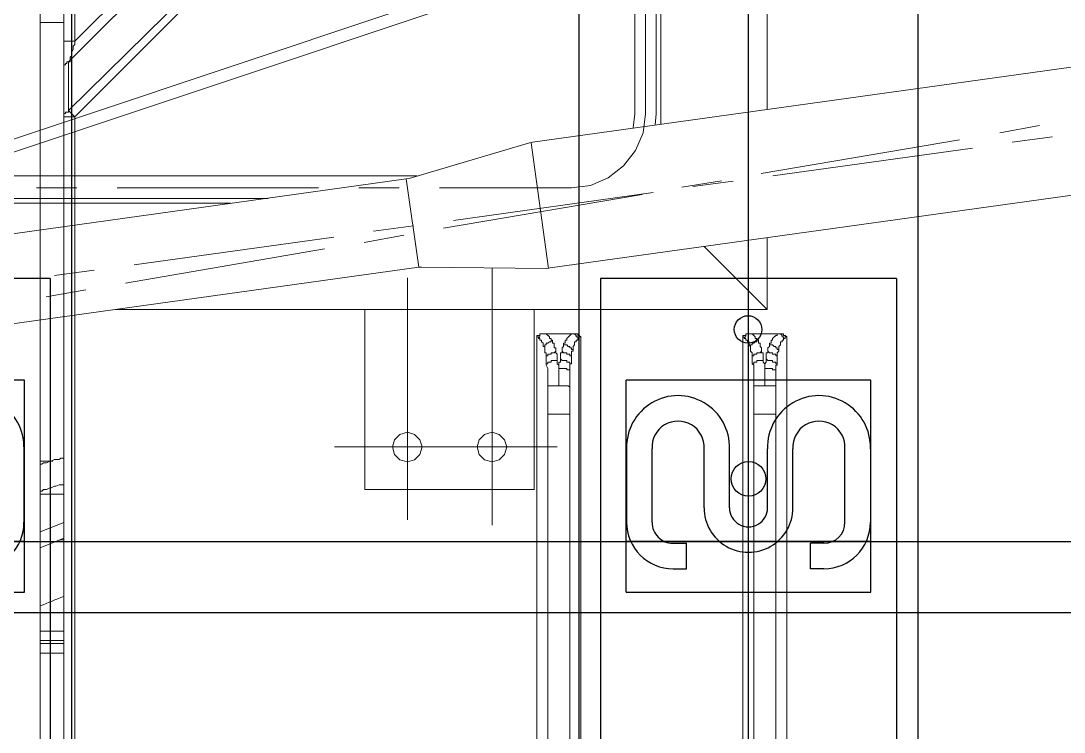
# Model space of a CAD drawing. Header units: millimetres. Extents: x 25083 to 52777, y 24772 to 45779.
# Drawn here: x 38786.7 to 39033.2, y 33439.9 to 33607.9 of the extents above; entities that cross this region are included whole.
import ezdxf

# ---------------------------------------------------------------- set-up
doc = ezdxf.new("R2010")
doc.units = ezdxf.units.MM
doc.layers.add('小车', color=7, linetype='Continuous')
doc.styles.get("Standard").update_dxf_attribs({"font": ''})
doc.styles.get('Standard').set_extended_font_data('SimSun')
doc.dimstyles.new('15', dxfattribs={"dimtxt": 15, "dimasz": 10, "dimexe": 2, "dimexo": 1, "dimgap": 1, "dimtad": 1, "dimdsep": 46, "dimtxsty": 'Standard', "dimcen": 2.5, "dimadec": 0, "dimazin": 0, "dimtfac": 1, "dimtmove": 2, "dimatfit": 3, "dimfxl": 1, "dimtolj": 1, "dimarcsym": 0})
doc.dimstyles.new('ISO-25', dxfattribs={"dimtxt": 2.5, "dimasz": 2.5, "dimexe": 1.25, "dimexo": 0.625, "dimtad": 1, "dimtxsty": 'Standard', "dimcen": 2.5, "dimadec": 0, "dimazin": 0, "dimtfac": 1, "dimtmove": 0, "dimatfit": 3, "dimfxl": 1, "dimarcsym": 0})

# ---------------------------------------------------------------- blocks, each defined once
blk = doc.blocks.new('A$C6E4F4F8B')
for p, q in [((0, 70), (197.2, 70)), ((0, 70), (0, 0)), ((197.2, 70), (197.2, 0)), ((40.15, 63.8), (57.53, 63.8)), ((62.1, 63.92), (62.1, 6.08)), ((135.1, 63.92), (135.1, 6.08)), ((157.05, 63.8), (139.67, 63.8)), ((57.53, 57.8), (40.15, 57.8)), ((139.67, 57.8), (157.05, 57.8)), ((62.5, 52.83), (62.5, 49.63)), ((68.5, 52.83), (68.5, 49.63)), ((128.7, 52.83), (128.7, 49.63)), ((134.7, 52.83), (134.7, 49.63)), ((68.5, 49.63), (62.5, 49.63)), ((128.7, 49.63), (134.7, 49.63)), ((54.12, 45.5), (40.15, 45.5)), ((143.08, 45.5), (157.05, 45.5)), ((54.12, 39.5), (40.15, 39.5)), ((143.08, 39.5), (157.05, 39.5)), ((54.12, 30.5), (40.15, 30.5)), ((143.08, 30.5), (157.05, 30.5)), ((54.12, 24.5), (40.15, 24.5)), ((143.08, 24.5), (157.05, 24.5)), ((62.5, 17.17), (62.5, 20.37)), ((68.5, 20.37), (62.5, 20.37)), ((68.5, 17.17), (68.5, 20.37)), ((128.7, 17.17), (128.7, 20.37)), ((128.7, 20.37), (134.7, 20.37)), ((134.7, 17.17), (134.7, 20.37)), ((57.53, 12.2), (40.15, 12.2)), ((139.67, 12.2), (157.05, 12.2)), ((40.15, 6.2), (57.53, 6.2)), ((157.05, 6.2), (139.67, 6.2)), ((0, 0), (197.2, 0))]:
    blk.add_line(p, q)
at = {"color": 1}
for p, q in [((64, 63.92), (24, 63.92)), ((24, 63.92), (24, 6.08)), ((74, 63.92), (24, 63.92)), ((24, 63.92), (24, 6.08)), ((123.2, 63.92), (173.2, 63.92)), ((133.2, 63.92), (173.2, 63.92)), ((173.2, 63.92), (173.2, 6.08)), ((173.2, 63.92), (173.2, 6.08)), ((64, 6.08), (24, 6.08)), ((74, 6.08), (24, 6.08)), ((123.2, 6.08), (173.2, 6.08)), ((133.2, 6.08), (173.2, 6.08))]:
    blk.add_line(p, q, dxfattribs=at)
at = {"color": 6, "ltscale": 15}
for p, q in [((74, 6.08), (74, 63.92)), ((123.2, 6.08), (123.2, 63.92))]:
    blk.add_line(p, q, dxfattribs=at)
for centre in [(12, 34.89), (185.2, 34.89), (185.2, 34.89)]:
    blk.add_circle(centre, 3.25)
for centre in [(47.28, 35), (47.28, 35), (149.92, 35), (149.92, 35)]:
    blk.add_circle(centre, 4.1, dxfattribs=at)
for centre, radius, start, end in [((39.79, 51.65), 12.16, 88.3056, 271.6944), ((57.53, 52.83), 10.97, 0, 90), ((139.67, 52.83), 10.97, 90, 180), ((157.41, 51.65), 12.16, 268.3056, 91.6944), ((39.8, 51.65), 6.16, 86.7014, 273.2986), ((57.53, 52.83), 4.97, 0, 90), ((139.67, 52.83), 4.97, 90, 180), ((157.4, 51.65), 6.16, 266.7014, 93.2986), ((54.12, 35), 4.5, 270, 90), ((143.08, 35), 4.5, 90, 270), ((39.79, 18.35), 12.16, 88.3056, 271.6944), ((157.41, 18.35), 12.16, 268.3056, 91.6944), ((39.8, 18.35), 6.16, 86.7014, 273.2986), ((157.4, 18.35), 6.16, 266.7014, 93.2986), ((57.53, 17.17), 10.97, 270, 0), ((57.53, 17.17), 4.97, 270, 0), ((139.67, 17.17), 10.97, 180, 270), ((139.67, 17.17), 4.97, 180, 270)]:
    blk.add_arc(centre, radius, start, end)
at = {"ltscale": 15}
for centre, start, end in [((54.12, 35), 270, 90), ((143.08, 35), 90, 270)]:
    blk.add_arc(centre, 10.5, start, end, dxfattribs=at)
blk = doc.blocks.new('*D925')
at = {"color": 0, "lineweight": -2}
for p, q in [((29677.86, 34881.66), (29677.86, 32448.29)), ((40733.02, 34757.65), (40733.02, 32448.29)), ((29680.36, 32449.54), (40730.52, 32449.54))]:
    blk.add_line(p, q, dxfattribs=at)
at = {"color": 0}
for points in [[(29680.36, 32449.96), (29680.36, 32449.13), (29677.86, 32449.54)], [(40730.52, 32449.13), (40730.52, 32449.96), (40733.02, 32449.54)]]:
    blk.add_solid(points, dxfattribs=at)
at = {"layer": 'DEFPOINTS', "color": 0}
for p in [(29677.86, 34882.29), (40733.02, 34758.27), (40733.02, 32449.54)]:
    blk.add_point(p, dxfattribs=at)
at = {"color": 0, "insert": (35205.44, 32451.63), "char_height": 2.5, "attachment_point": 5}
blk.add_mtext('11055,15', dxfattribs=at)
blk = doc.blocks.new('zw$D2F4')
at = {"color": 7, "lineweight": 5}
for points in [[(108.81, 699.64), (459, 699.64)], [(279.26, 694.07), (279.26, 699.64)], [(281.49, 694.07), (281.49, 699.64)], [(282.23, 699.64), (282.23, 694.07)], [(284.46, 694.07), (284.46, 699.64)], [(304.14, 699.64), (306.37, 694.07)], [(307.86, 699.64), (310.08, 694.07)], [(316.77, 694.07), (316.77, 699.64)], [(317.51, 699.64), (317.51, 699.27), (317.88, 698.9), (317.88, 698.15), (318.25, 697.41), (318.25, 697.04), (318.63, 696.3), (318.63, 695.93), (319, 695.18), (319, 694.07)], [(323.83, 699.64), (323.83, 699.27), (324.2, 698.9), (324.2, 698.15), (324.57, 697.41), (324.57, 697.04), (324.94, 696.3), (324.94, 695.18), (325.31, 694.81), (325.31, 694.07)], [(324.57, 699.64), (324.57, 696.67)], [(428.18, 694.07), (428.18, 699.64)], [(461.97, 694.07), (166, 694.07)], [(405.9, 694.07), (405.9, 691.47)], [(407.38, 692.96), (407.01, 692.96), (407.01, 693.7), (406.64, 693.7), (406.64, 694.07), (406.27, 694.07), (405.9, 694.07)], [(405.9, 691.47), (407.38, 692.96)], [(407.38, 692.96), (434.49, 665.48)], [(418.89, 692.96), (407.38, 692.96)], [(417.41, 694.07), (418.15, 694.07), (418.15, 693.7), (418.52, 693.7), (418.52, 693.33), (418.89, 693.33), (418.89, 692.96)], [(418.89, 692.96), (440.43, 671.42)], [(418.89, 692.96), (418.89, 692.58), (420.01, 692.58), (420.38, 692.21), (421.12, 692.21), (421.86, 691.84), (422.61, 691.84), (422.98, 691.47), (423.72, 691.47)], [(423.72, 691.47), (423.72, 694.07)], [(166, 691.47), (405.9, 691.47)], [(433.38, 663.99), (405.9, 691.47)], [(423.72, 691.47), (435.98, 679.22)], [(423.72, 691.47), (461.97, 691.47)], [(353.91, 582.29), (88.01, 582.29)], [(353.53, 581.92), (353.53, 581.55), (353.16, 581.55), (353.16, 581.18), (352.79, 581.18), (352.42, 580.81), (351.68, 580.81), (351.68, 580.43)], [(353.53, 581.92), (353.91, 581.92), (353.91, 582.29)], [(354.65, 581.55), (354.28, 581.55), (354.28, 582.29), (353.91, 582.29)], [(342.02, 579.69), (102.5, 579.69)], [(335.71, 579.69), (335.71, 574.49)], [(342.02, 579.69), (346.48, 579.69), (347.22, 580.06), (347.59, 580.06)], [(342.39, 577.09), (342.39, 579.69), (342.02, 579.69)], [(347.59, 580.06), (349.08, 580.06)], [(347.59, 580.06), (347.59, 579.69), (347.96, 579.69), (347.96, 578.95), (348.33, 578.95), (348.33, 578.21), (348.33, 577.46), (348.71, 577.46)], [(349.08, 580.06), (350.19, 580.06), (350.19, 580.43), (351.68, 580.43)], [(349.08, 580.06), (349.45, 580.06), (349.45, 579.69), (349.82, 579.69), (349.82, 578.95), (350.19, 578.95), (350.19, 578.21), (350.56, 577.83)], [(353.16, 578.58), (353.16, 578.95), (352.79, 578.95), (352.79, 579.32), (352.42, 579.69), (352.42, 580.06), (352.05, 580.06), (352.05, 580.43), (351.68, 580.43)], [(354.65, 580.06), (353.91, 579.32), (353.53, 579.32), (353.53, 578.95), (353.16, 578.95), (353.16, 578.58)], [(354.65, 580.06), (354.65, 581.55)], [(354.65, 574.12), (354.65, 580.06)], [(342.02, 574.49), (342.39, 574.86), (342.39, 575.61), (342.39, 577.09)], [(342.39, 577.09), (347.22, 577.09), (347.59, 577.46), (348.71, 577.46)], [(342.39, 577.09), (346.48, 577.09)], [(345.74, 574.49), (346.11, 574.49), (346.11, 575.24), (346.48, 575.24), (346.48, 575.98), (346.48, 577.09)], [(346.48, 577.09), (347.96, 577.09), (347.96, 576.72), (348.71, 576.72)], [(350.56, 577.83), (350.19, 577.83), (349.82, 577.46), (348.71, 577.46)], [(350.56, 577.83), (351.31, 577.83), (351.31, 578.21), (352.42, 578.21), (352.42, 578.58), (352.79, 578.58)], [(342.02, 574.49), (102.5, 574.49)], [(345.74, 574.49), (342.02, 574.49)], [(347.59, 574.12), (347.59, 574.49), (345.74, 574.49)], [(347.59, 574.12), (347.59, 574.49), (347.96, 574.49), (347.96, 575.24), (348.33, 575.24), (348.33, 575.98), (348.33, 576.35), (348.71, 576.72)], [(350.56, 576.35), (350.19, 576.35), (350.19, 576.72), (348.71, 576.72)], [(349.08, 574.12), (349.45, 574.12), (349.45, 574.49), (349.82, 574.49), (349.82, 575.24), (350.19, 575.24), (350.19, 575.98), (350.56, 576.35)], [(352.05, 575.98), (351.68, 575.98), (351.31, 576.35), (350.56, 576.35)], [(350.93, 573.75), (350.93, 574.12), (351.31, 574.12), (351.31, 574.49), (351.68, 574.49), (351.68, 574.86), (352.05, 575.24), (352.05, 575.98)], [(352.05, 575.98), (352.42, 575.98)], [(352.05, 575.98), (352.42, 575.98)], [(352.42, 575.98), (352.42, 575.61), (353.16, 575.61), (353.16, 575.24), (353.53, 575.24), (354.65, 574.12)], [(349.08, 574.12), (347.59, 574.12)], [(350.93, 573.75), (350.56, 573.75), (350.56, 574.12), (349.08, 574.12)], [(353.53, 572.64), (353.16, 572.64), (353.16, 573.01), (352.79, 573.01), (352.79, 573.38), (352.05, 573.38), (351.68, 573.75), (351.31, 573.75), (350.93, 573.75)], [(353.53, 572.64), (353.91, 572.64), (353.91, 573.01), (354.28, 573.01), (354.65, 573.38)], [(353.91, 572.26), (353.53, 572.26), (353.53, 572.64)], [(353.91, 571.89), (353.91, 572.26)], [(354.28, 572.26), (354.28, 572.64), (354.65, 572.64), (354.65, 573.38)], [(354.65, 573.38), (354.65, 574.12)], [(88.01, 571.89), (353.91, 571.89)], [(353.91, 533.64), (88.01, 533.64)], [(353.53, 533.27), (353.53, 532.9), (353.16, 532.9), (353.16, 532.53), (352.79, 532.53), (352.79, 532.16), (352.05, 532.16), (351.68, 531.79)], [(353.53, 533.27), (353.91, 533.27), (353.91, 533.64)], [(354.65, 532.9), (354.28, 532.9), (354.28, 533.64), (353.91, 533.64)], [(354.65, 531.41), (354.65, 532.9)], [(342.02, 531.04), (102.5, 531.04)], [(335.71, 531.04), (335.71, 525.84)], [(342.02, 531.04), (347.22, 531.04), (347.59, 531.41)], [(342.39, 528.44), (342.39, 531.04), (342.02, 531.04)], [(347.59, 531.41), (349.08, 531.41)], [(347.59, 531.41), (347.59, 531.04), (347.96, 531.04), (347.96, 530.3), (348.33, 530.3), (348.33, 529.56), (348.33, 528.82), (348.71, 528.82)], [(349.08, 531.41), (350.19, 531.41), (350.56, 531.79), (351.68, 531.79)], [(349.08, 531.41), (349.45, 531.41), (349.45, 531.04), (349.82, 531.04), (349.82, 530.3), (350.19, 530.3), (350.19, 529.56), (350.56, 529.19)], [(353.16, 529.93), (353.16, 530.3), (352.79, 530.3), (352.79, 530.67), (352.42, 531.04), (352.42, 531.41), (352.05, 531.41), (352.05, 531.79), (351.68, 531.79)], [(354.65, 531.41), (353.91, 530.67), (353.53, 530.67), (353.53, 530.3), (353.16, 530.3), (353.16, 529.93)], [(354.65, 525.47), (354.65, 531.41)], [(342.02, 525.84), (342.39, 525.84), (342.39, 526.96), (342.39, 528.44)], [(342.39, 528.44), (347.59, 528.44), (347.96, 528.82), (348.71, 528.82)], [(342.39, 528.44), (346.48, 528.44)], [(345.74, 525.84), (346.11, 525.84), (346.11, 526.59), (346.48, 526.59), (346.48, 527.33), (346.48, 528.44)], [(346.48, 528.44), (347.59, 528.44), (347.96, 528.07), (348.71, 528.07)], [(347.59, 525.47), (347.59, 525.84), (347.96, 525.84), (347.96, 526.59), (348.33, 526.59), (348.33, 527.33), (348.33, 527.7), (348.71, 528.07)], [(350.56, 529.19), (350.19, 529.19), (350.19, 528.82), (348.71, 528.82)], [(350.56, 527.7), (350.19, 527.7), (350.19, 528.07), (348.71, 528.07)], [(349.08, 525.47), (349.45, 525.47), (349.45, 525.84), (349.82, 525.84), (349.82, 526.59), (350.19, 526.59), (350.19, 527.33), (350.56, 527.7)], [(350.56, 529.19), (351.31, 529.19), (351.68, 529.56), (352.42, 529.56), (352.42, 529.93), (352.79, 529.93)], [(352.05, 527.33), (351.68, 527.33), (351.31, 527.7), (350.56, 527.7)], [(342.02, 525.84), (102.5, 525.84)], [(345.74, 525.84), (342.02, 525.84)], [(347.59, 525.47), (347.22, 525.47), (347.22, 525.84), (345.74, 525.84)], [(349.08, 525.47), (347.59, 525.47)], [(350.93, 525.1), (350.56, 525.1), (350.19, 525.47), (349.08, 525.47)], [(350.93, 525.1), (350.93, 525.47), (351.31, 525.47), (351.31, 525.84), (351.68, 525.84), (351.68, 526.22), (352.05, 526.59), (352.05, 527.33)], [(353.53, 523.99), (353.16, 523.99), (353.16, 524.36), (352.79, 524.36), (352.79, 524.73), (352.05, 524.73), (351.68, 525.1), (351.31, 525.1), (350.93, 525.1)], [(352.05, 527.33), (352.42, 527.33)], [(352.05, 527.33), (352.42, 527.33)], [(352.42, 527.33), (352.42, 526.96), (353.16, 526.96), (353.16, 526.59), (353.53, 526.59), (354.28, 525.84), (354.28, 525.47), (354.65, 525.47)], [(354.65, 524.73), (354.65, 525.47)], [(88.01, 523.24), (353.91, 523.24)], [(353.53, 523.99), (353.91, 523.99), (353.91, 524.36), (354.28, 524.36), (354.65, 524.73)], [(353.91, 523.62), (353.53, 523.62), (353.53, 523.99)], [(353.91, 523.24), (353.91, 523.62)], [(354.28, 523.62), (354.28, 523.99), (354.65, 523.99), (354.65, 524.73)]]:
    blk.add_lwpolyline(points, dxfattribs=at)
for points in [[(290.4, 699.64), (291.15, 697.78), (291.89, 695.93), (292.63, 694.07)], [(305.63, 695.93), (306, 695.18), (306, 694.81), (306, 694.07)], [(354.65, 581.55), (354.28, 581.55), (353.91, 581.55), (353.53, 581.92)], [(351.68, 580.43), (351.68, 580.43), (351.68, 580.43), (351.68, 580.43)], [(352.79, 578.58), (352.79, 578.58), (353.16, 578.58), (353.16, 578.58)], [(353.91, 571.89), (353.91, 571.89), (354.28, 572.26), (354.28, 572.26)], [(353.91, 572.26), (353.91, 572.26), (353.91, 572.26), (353.91, 572.26)], [(353.91, 572.26), (353.91, 572.26), (354.28, 572.26), (354.28, 572.26)], [(354.65, 532.9), (354.28, 532.9), (353.91, 532.9), (353.53, 533.27)], [(351.68, 531.79), (351.68, 531.79), (351.68, 531.79), (351.68, 531.79)], [(352.79, 529.93), (352.79, 529.93), (353.16, 529.93), (353.16, 529.93)], [(353.91, 523.62), (353.91, 523.62), (354.28, 523.62), (354.28, 523.62)], [(353.91, 523.24), (353.91, 523.24), (354.28, 523.62), (354.28, 523.62)], [(353.91, 523.62), (353.91, 523.62), (353.91, 523.62), (353.91, 523.62)]]:
    blk.add_open_spline(points, degree=3, dxfattribs=at)
blk = doc.blocks.new('*D469')
at = {"layer": 'DEFPOINTS', "color": 0}
for p in [(36061.19, 116692.22), (36180.04, 116685.35), (36180.04, 116527.03)]:
    blk.add_point(p, dxfattribs=at)
at = {"layer": '小车', "color": 0, "linetype": 'Continuous', "lineweight": -2}
for p, q in [((36061.19, 116691.22), (36061.19, 116525.03)), ((36180.04, 116684.35), (36180.04, 116525.03)), ((36071.19, 116527.03), (36084.17, 116527.03)), ((36170.04, 116527.03), (36146.42, 116527.03))]:
    blk.add_line(p, q, dxfattribs=at)
at = {"layer": '小车', "color": 0}
for points in [[(36071.19, 116528.7), (36071.19, 116525.37), (36061.19, 116527.03)], [(36170.04, 116528.7), (36170.04, 116525.37), (36180.04, 116527.03)]]:
    blk.add_solid(points, dxfattribs=at)
at = {"layer": '小车', "color": 0, "insert": (36115.3, 116527.03), "char_height": 15, "attachment_point": 5}
blk.add_mtext('\\A1;118.85', dxfattribs=at)
blk = doc.blocks.new('*D470')
at = {"layer": 'DEFPOINTS', "color": 0}
for p in [(36180.04, 116639.33), (36197.54, 116639.33), (36197.54, 116438.26)]:
    blk.add_point(p, dxfattribs=at)
at = {"layer": '小车', "color": 0, "linetype": 'Continuous', "lineweight": -2}
for p, q in [((36180.04, 116638.33), (36180.04, 116436.26)), ((36197.54, 116638.33), (36197.54, 116436.26)), ((36170.04, 116438.26), (36160.04, 116438.26)), ((36180.04, 116438.26), (36197.54, 116438.26)), ((36207.54, 116438.26), (36217.54, 116438.26))]:
    blk.add_line(p, q, dxfattribs=at)
at = {"layer": '小车', "color": 0}
for points in [[(36170.04, 116439.93), (36170.04, 116436.59), (36180.04, 116438.26)], [(36207.54, 116439.93), (36207.54, 116436.59), (36197.54, 116438.26)]]:
    blk.add_solid(points, dxfattribs=at)
at = {"layer": '小车', "color": 0, "insert": (36193.65, 116438.26), "char_height": 15, "attachment_point": 5}
blk.add_mtext('\\A1;17.5', dxfattribs=at)
blk = doc.blocks.new('A$C1A4175F5')
at = {"layer": '小车', "color": 7, "lineweight": 0}
for points in [[(428.216, 502.968), (867.071, 356.403)], [(428.216, 499.749), (866.231, 353.604)], [(229.857, 438.575), (686.91, 374.882)], [(63.554, 431.436), (682.71, 345.205)], [(631.475, 431.856), (631.475, 382.581)], [(656.533, 379.081), (656.533, 423.597)], [(657.653, 381.601), (657.653, 406.658)], [(662.692, 381.601), (662.692, 406.658)], [(657.653, 381.601), (657.933, 378.941)], [(662.692, 381.601), (663.112, 378.241)], [(687.19, 374.742), (683.13, 345.065)], [(687.61, 374.742), (686.91, 374.882)], [(687.61, 374.742), (716.027, 366.342)], [(716.727, 366.202), (713.787, 345.345)], [(826.475, 366.902), (714.207, 366.902)], [(716.727, 366.202), (971.501, 330.646)], [(749.343, 361.583), (842.154, 361.583)], [(845.793, 360.463), (758.162, 360.463)], [(631.475, 352.344), (631.475, 335.406)], [(646.314, 350.244), (631.475, 335.406)], [(683.55, 345.065), (713.087, 345.345)], [(713.787, 345.345), (713.087, 345.345)], [(713.787, 345.345), (971.501, 309.508)], [(666.472, 335.406), (631.475, 335.406)], [(631.475, 335.406), (785.46, 335.406)], [(686.49, 335.406), (726.526, 335.406)], [(686.49, 335.406), (686.49, 292.85)], [(726.526, 335.406), (726.526, 292.85)], [(726.526, 292.85), (686.49, 292.85)]]:
    blk.add_lwpolyline(points, dxfattribs=at)
at = {"layer": '小车', "color": 1, "lineweight": 0}
for points in [[(660.172, 381.601), (660.172, 435.495)], [(660.172, 381.601), (660.732, 377.121), (662.552, 372.922), (665.352, 369.282), (668.992, 366.482), (673.191, 364.663), (677.671, 364.103)], [(567.082, 378.801), (576.461, 377.121)], [(564.002, 376.141), (573.521, 374.882)], [(585.98, 375.441), (632.875, 367.462)], [(582.9, 373.482), (630.076, 366.902)], [(639.455, 365.642), (648.974, 364.383)], [(642.254, 365.782), (651.633, 364.243)], [(658.353, 362.983), (705.528, 356.403)], [(661.012, 362.563), (707.908, 354.584)], [(677.671, 364.103), (708.887, 364.103)], [(718.406, 364.103), (727.926, 364.103)], [(737.445, 364.103), (785.04, 364.103)], [(794.559, 364.103), (804.078, 364.103)], [(715.047, 355.144), (724.426, 353.884)], [(717.287, 352.904), (726.666, 351.224)], [(733.805, 352.484), (780.98, 345.904)], [(736.045, 349.684), (783.08, 341.565)], [(696.429, 345.065), (696.429, 284.451)], [(716.447, 342.825), (716.447, 285.711)], [(790.499, 344.645), (799.878, 343.385)], [(792.459, 340.025), (801.838, 338.345)], [(733.665, 302.929), (681.03, 302.929)]]:
    blk.add_lwpolyline(points, dxfattribs=at)
at = {"layer": '小车', "color": 3, "lineweight": 0}
for points in [[(716.027, 366.342), (716.727, 366.202)], [(682.71, 345.205), (683.55, 345.065)]]:
    blk.add_lwpolyline(points, dxfattribs=at)
at = {"layer": '小车', "color": 7, "lineweight": 0}
for points in [[(699.928, 302.929), (699.508, 304.609), (698.249, 305.869), (696.429, 306.429), (694.749, 305.869), (693.489, 304.609), (692.929, 302.929), (693.489, 301.109), (694.749, 299.849), (696.429, 299.429), (698.249, 299.849), (699.508, 301.109), (699.928, 302.929)], [(719.946, 302.929), (719.526, 304.609), (718.267, 305.869), (716.447, 306.429), (714.767, 305.869), (713.507, 304.609), (712.947, 302.929), (713.507, 301.109), (714.767, 299.849), (716.447, 299.429), (718.267, 299.849), (719.526, 301.109), (719.946, 302.929)]]:
    blk.add_lwpolyline(points, close=True, dxfattribs=at)
at = {"layer": '小车'}
for base, p1, p2, picture, middle in [((212.358, 337.78), (93.511, 502.968), (212.358, 496.098), '*D469', (147.619, 337.78)), ((229.857, 249.006), (212.358, 450.073), (229.857, 450.073), '*D470', (225.974, 249.006))]:
    dim = blk.add_linear_dim(base=base, p1=p1, p2=p2, dimstyle='15', override={"dimfxl": 0.18}, dxfattribs=at)
    dim.commit()
    dim.dimension.update_dxf_attribs({"geometry": picture, "text_midpoint": middle, "dimtype": 128, "insert": (-35967.681, -116189.253)})
blk = doc.blocks.new('zw$50CE')
blk.add_blockref('zw$D2F4', (22.01, 103.57))
at = {"layer": '小车', "ltscale": 10, "xscale": -1, "rotation": 270}
blk.add_blockref('A$C1A4175F5', (47.03, 0), dxfattribs=at)

msp = doc.modelspace()

# ---------------------------------------------------------------- linework, layer by layer
for p, q in [((38958.63, 33290.649), (38958.63, 34123.983)), ((38958.63, 33298.504), (38958.63, 33742.462))]:
    msp.add_line(p, q)
at = {"ltscale": 15}
msp.add_line((29782.964, 33484.899), (40674.281, 33484.899), dxfattribs=at)
at = {"color": 1, "ltscale": 15}
msp.add_line((37659.964, 33468.149), (40674.281, 33468.149), dxfattribs=at)
at = {"ltscale": 15}
for points in [[(38718.63, 33273.983), (38718.63, 34140.649), (38798.63, 34140.649), (38798.63, 33273.983)], [(38918.63, 33273.983), (38918.63, 34140.649), (38998.63, 34140.649), (38998.63, 33273.983)]]:
    msp.add_lwpolyline(points, close=True, dxfattribs=at)

# ---------------------------------------------------------------- block references
for name, p, rotation in [('zw$50CE', (39594.481, 33157.316), 90), ('A$C6E4F4F8B', (38723.63, 33546.999), 270), ('A$C6E4F4F8B', (38923.63, 33546.999), 270)]:
    msp.add_blockref(name, p, dxfattribs=dict(rotation=rotation))

# ---------------------------------------------------------------- dimensions: what is measured, and where the dimension line sits
dim = msp.add_linear_dim(base=(40733.0166, 32449.5434), p1=(29677.8617, 34882.2868), p2=(40733.0166, 34758.2702), dimstyle='ISO-25')
dim.commit()
dim.dimension.update_dxf_attribs({"geometry": '*D925', "text_midpoint": (35205.4391, 32449.5434), "dimtype": 160})

doc.saveas('drawing.dxf')
